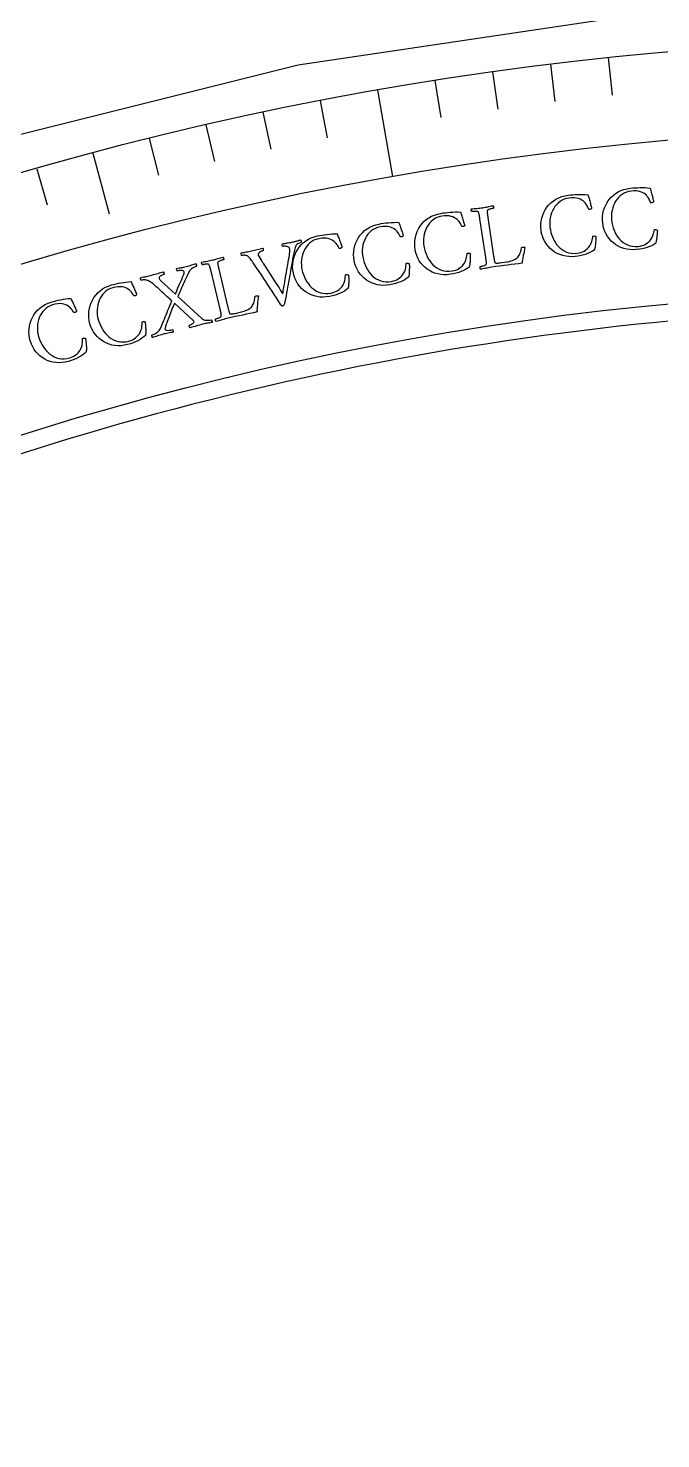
# Model space of a CAD drawing. Header units: millimetres. Extents: x -76 to 76, y -76 to 98.
# Drawn here: x -21.03 to -6.71, y 43.94 to 75.86 of the extents above; entities that cross this region are included whole.
import ezdxf

# ---------------------------------------------------------------- set-up
doc = ezdxf.new("R2010")
doc.units = ezdxf.units.MM
for name, color, linetype in [('CUT_INNER', 6, 'Continuous'), ('ENGRAVE', 7, 'Continuous'), ('ENGRAVE_FINE', 8, 'Continuous'), ('TEXT', 5, 'Continuous')]:
    doc.layers.add(name, color=color, linetype=linetype)

msp = doc.modelspace()

# ---------------------------------------------------------------- linework, layer by layer
at = {"layer": 'CUT_INNER'}
msp.add_lwpolyline([(-6.3913, 69.2457), (-6.8161, 69.2051), (-7.2406, 69.162), (-7.6649, 69.1163), (-8.0888, 69.068), (-8.5124, 69.017), (-8.9358, 68.9635), (-9.3587, 68.9074), (-9.7814, 68.8486), (-10.2036, 68.7873), (-10.6255, 68.7234), (-11.047, 68.6569), (-11.4681, 68.5879), (-11.8887, 68.5162), (-12.3089, 68.442), (-12.7286, 68.3652), (-13.1478, 68.2858), (-13.5666, 68.2038), (-13.9848, 68.1193), (-14.4025, 68.0322), (-14.8197, 67.9425), (-15.2363, 67.8503), (-15.6523, 67.7556), (-16.0678, 67.6582), (-16.4826, 67.5584), (-16.8968, 67.456), (-17.3104, 67.351), (-17.7234, 67.2435), (-18.1356, 67.1335), (-18.5472, 67.021), (-18.9581, 66.9059), (-19.3683, 66.7883), (-19.7777, 66.6682), (-20.1864, 66.5456), (-20.5943, 66.4205), (-21.0015, 66.2929), (-21.4079, 66.1628)], dxfattribs=at)
at = {"layer": 'ENGRAVE'}
for points in [[(-7.4983, 76.1316), (-14.9244, 75.0301), (-22.2068, 73.2059), (-27.3295, 71.373), (-27.3524, 71.5375), (-27.3581, 71.5673), (-27.4018, 71.7465), (-27.4105, 71.7755), (-27.4721, 71.9494), (-27.4837, 71.9774), (-27.521, 72.0618), (-27.5467, 72.1161), (-27.7283, 72.6222), (-27.8593, 73.1427), (-27.9386, 73.6736), (-27.9654, 74.2096), (-27.9396, 74.7458), (-27.8614, 75.2768), (-27.7315, 75.7976), (-27.5512, 76.3031)], [(-13.13, 74.4637), (-12.7845, 72.5042)], [(-19.5699, 73.036), (-19.2021, 71.6632)]]:
    msp.add_lwpolyline(points, dxfattribs=at)
for radius in [75.6124, 73.6227, 69.9276]:
    msp.add_circle((0, 0), radius, dxfattribs=at)
at = {"layer": 'ENGRAVE_FINE'}
for points in [[(-9.2148, 75.0488), (-9.1109, 74.2024)], [(-7.9036, 75.1982), (-7.8145, 74.3501)], [(-10.5232, 74.8765), (-10.4045, 74.0321)], [(-11.8284, 74.6815), (-11.695, 73.8393)], [(-14.4275, 74.2232), (-14.2648, 73.3861)], [(-15.7207, 73.9601), (-15.5434, 73.126)], [(-17.0091, 73.6745), (-16.8173, 72.8436)], [(-18.2923, 73.3664), (-18.086, 72.539)], [(-20.8416, 72.6833), (-20.6066, 71.8636)]]:
    msp.add_lwpolyline(points, dxfattribs=at)
at = {"layer": 'TEXT'}
for points in [[(-7.403, 72.2431), (-7.3509, 72.2479), (-7.2975, 72.2517), (-7.2428, 72.2545), (-7.1867, 72.2564), (-7.1297, 72.2567), (-7.0721, 72.2549), (-7.0139, 72.251), (-6.9551, 72.2449), (-6.9544, 72.2422), (-6.9522, 72.2342), (-6.9485, 72.2209), (-6.9434, 72.2022), (-6.9374, 72.18), (-6.9311, 72.1559), (-6.9245, 72.13), (-6.9176, 72.1022), (-6.9107, 72.0742), (-6.904, 72.0475), (-6.8976, 72.0221), (-6.8914, 71.998), (-6.8861, 71.9769), (-6.8822, 71.9607), (-6.8797, 71.9492), (-6.8786, 71.9426), (-6.8782, 71.9384), (-6.8799, 71.9339), (-6.8838, 71.9293), (-6.8898, 71.9245), (-6.897, 71.92), (-6.9047, 71.9166), (-6.9126, 71.9143), (-6.921, 71.9129), (-6.9282, 71.9126), (-6.935, 71.9132), (-6.9413, 71.9146), (-6.9472, 71.9168), (-6.9514, 71.9297), (-6.9573, 71.9457), (-6.965, 71.9647), (-6.9744, 71.9868), (-6.9864, 72.0104), (-7.0017, 72.0343), (-7.0202, 72.0584), (-7.042, 72.0827), (-7.0677, 72.1059), (-7.0979, 72.1266), (-7.1326, 72.1449), (-7.1718, 72.1607), (-7.2163, 72.1726), (-7.2667, 72.1792), (-7.3231, 72.1805), (-7.3854, 72.1765), (-7.4416, 72.1675), (-7.4943, 72.1522), (-7.5438, 72.1307), (-7.5898, 72.103), (-7.6322, 72.07), (-7.6708, 72.0329), (-7.7055, 71.9917), (-7.7363, 71.9463), (-7.7631, 71.8978), (-7.7855, 71.8474), (-7.8037, 71.7951), (-7.8176, 71.7408), (-7.8271, 71.6857), (-7.8322, 71.631), (-7.8329, 71.5766), (-7.8292, 71.5225), (-7.8206, 71.4628), (-7.808, 71.404), (-7.7913, 71.3462), (-7.7706, 71.2894), (-7.7459, 71.2347), (-7.7173, 71.1832), (-7.6848, 71.135), (-7.6485, 71.0899), (-7.6084, 71.0491), (-7.5646, 71.0134), (-7.5172, 70.9829), (-7.466, 70.9576), (-7.4113, 70.9385), (-7.353, 70.9269), (-7.2911, 70.9227), (-7.2255, 70.9259), (-7.1801, 70.9323), (-7.1387, 70.9421), (-7.1011, 70.9552), (-7.0675, 70.9717), (-7.0372, 70.9903), (-7.0098, 71.01), (-6.9853, 71.0307), (-6.9637, 71.0524), (-6.938, 71.0835), (-6.9167, 71.1157), (-6.8997, 71.1492), (-6.8871, 71.1837), (-6.8775, 71.2178), (-6.8699, 71.2495), (-6.8642, 71.2788), (-6.8604, 71.3059), (-6.8429, 71.3081), (-6.8258, 71.3071), (-6.8093, 71.3028), (-6.7932, 71.2953), (-6.7928, 71.286), (-6.793, 71.2729), (-6.7937, 71.256), (-6.795, 71.2353), (-6.7967, 71.2122), (-6.7987, 71.1882), (-6.8011, 71.1633), (-6.8037, 71.1373), (-6.8067, 71.1116), (-6.8101, 71.0873), (-6.8139, 71.0645), (-6.8181, 71.043), (-6.8226, 71.0242), (-6.8271, 71.0091), (-6.8317, 70.9977), (-6.8364, 70.99), (-6.8779, 70.964), (-6.9225, 70.9406), (-6.9703, 70.9198), (-7.0212, 70.9015), (-7.076, 70.8858), (-7.1356, 70.8725), (-7.2, 70.8616), (-7.2691, 70.853), (-7.3436, 70.8488), (-7.4156, 70.8515), (-7.4851, 70.8612), (-7.5523, 70.8779), (-7.6164, 70.9008), (-7.6767, 70.9292), (-7.7333, 70.963), (-7.7862, 71.0023), (-7.8347, 71.0463), (-7.8784, 71.0942), (-7.9173, 71.1462), (-7.9514, 71.2021), (-7.98, 71.2614), (-8.0027, 71.3234), (-8.0194, 71.388), (-8.0301, 71.4553), (-8.0349, 71.5274), (-8.033, 71.598), (-8.0242, 71.6671), (-8.0087, 71.7347), (-7.9869, 71.8), (-7.9595, 71.8623), (-7.9265, 71.9217), (-7.8878, 71.978), (-7.8437, 72.0303), (-7.7945, 72.0776), (-7.7403, 72.12), (-7.6811, 72.1574), (-7.6173, 72.189), (-7.5497, 72.2138), (-7.4783, 72.2318), (-7.403, 72.2431)], [(-10.4986, 70.7027), (-10.4982, 70.7003), (-10.4978, 70.6974), (-10.4973, 70.694), (-10.4967, 70.69), (-10.4952, 70.6799), (-10.4935, 70.6682), (-10.4915, 70.6552), (-10.4894, 70.6406), (-10.487, 70.6257), (-10.4845, 70.6115), (-10.4818, 70.598), (-10.479, 70.5852), (-10.476, 70.5741), (-10.4729, 70.5657), (-10.4696, 70.56), (-10.4663, 70.557), (-10.4542, 70.552), (-10.4412, 70.5487), (-10.4273, 70.5469), (-10.4123, 70.5468), (-10.3948, 70.5479), (-10.373, 70.5501), (-10.3469, 70.5534), (-10.3166, 70.5576), (-10.2014, 70.5743), (-10.1715, 70.5795), (-10.1404, 70.5866), (-10.1081, 70.5956), (-10.0746, 70.6065), (-10.0424, 70.6191), (-10.014, 70.6331), (-9.9894, 70.6486), (-9.9686, 70.6656), (-9.9521, 70.6832), (-9.9367, 70.7033), (-9.9223, 70.726), (-9.9089, 70.7512), (-9.8968, 70.7797), (-9.8862, 70.8124), (-9.877, 70.849), (-9.8694, 70.8898), (-9.8667, 70.8958), (-9.8612, 70.9006), (-9.8529, 70.9042), (-9.8417, 70.9065), (-9.8242, 70.9082), (-9.8097, 70.9077), (-9.7981, 70.9053), (-9.7894, 70.9009), (-9.7986, 70.856), (-9.8082, 70.8098), (-9.8182, 70.7621), (-9.8287, 70.7131), (-9.8382, 70.6652), (-9.8451, 70.6212), (-9.8494, 70.581), (-9.8512, 70.5447), (-9.9338, 70.5334), (-10.0162, 70.5225), (-10.0984, 70.5121), (-10.1803, 70.5022), (-10.2648, 70.4919), (-10.3544, 70.4801), (-10.4491, 70.4669), (-10.549, 70.4523), (-10.5836, 70.4469), (-10.6163, 70.4414), (-10.6471, 70.4357), (-10.676, 70.4299), (-10.7043, 70.4242), (-10.7332, 70.4188), (-10.7626, 70.4137), (-10.7926, 70.4089), (-10.7969, 70.4134), (-10.8004, 70.4196), (-10.8028, 70.4275), (-10.8044, 70.4372), (-10.805, 70.4471), (-10.8048, 70.4555), (-10.8036, 70.4624), (-10.8016, 70.4678), (-10.794, 70.4691), (-10.7839, 70.4713), (-10.7713, 70.4742), (-10.7561, 70.478), (-10.7398, 70.4824), (-10.7241, 70.4874), (-10.7088, 70.493), (-10.694, 70.4992), (-10.6813, 70.5056), (-10.6721, 70.5117), (-10.6665, 70.5175), (-10.6645, 70.5231), (-10.6628, 70.5371), (-10.6623, 70.5529), (-10.663, 70.5704), (-10.6649, 70.5896), (-10.6675, 70.6101), (-10.6704, 70.6313), (-10.6735, 70.6532), (-10.6769, 70.676), (-10.8093, 71.5524), (-10.8128, 71.5751), (-10.8163, 71.5973), (-10.8199, 71.6187), (-10.8235, 71.6394), (-10.8275, 71.6588), (-10.832, 71.676), (-10.8372, 71.6912), (-10.8431, 71.7042), (-10.8468, 71.7097), (-10.8541, 71.7138), (-10.8648, 71.7166), (-10.8789, 71.7181), (-10.895, 71.7187), (-10.9114, 71.7188), (-10.9282, 71.7185), (-10.9453, 71.7177), (-10.9612, 71.7167), (-10.9744, 71.7157), (-10.9848, 71.7147), (-10.9926, 71.7137), (-10.9962, 71.7182), (-10.9994, 71.7245), (-11.0022, 71.7324), (-11.0045, 71.7419), (-11.006, 71.7517), (-11.0059, 71.76), (-11.0045, 71.767), (-11.0016, 71.7725), (-10.9696, 71.7763), (-10.9379, 71.7798), (-10.9064, 71.7832), (-10.8751, 71.7864), (-10.8442, 71.7897), (-10.8135, 71.7933), (-10.7832, 71.7972), (-10.7532, 71.8015), (-10.7226, 71.8063), (-10.6924, 71.8114), (-10.6626, 71.8169), (-10.6333, 71.8226), (-10.6039, 71.8285), (-10.5738, 71.8344), (-10.543, 71.8402), (-10.5115, 71.8459), (-10.5071, 71.8415), (-10.5037, 71.8352), (-10.5012, 71.8273), (-10.4997, 71.8176), (-10.4992, 71.8077), (-10.4995, 71.7993), (-10.5008, 71.7924), (-10.5029, 71.787), (-10.5106, 71.7857), (-10.5209, 71.7836), (-10.5338, 71.7807), (-10.5493, 71.777), (-10.5658, 71.7728), (-10.5817, 71.7682), (-10.597, 71.7633), (-10.6118, 71.7581), (-10.6246, 71.7526), (-10.634, 71.7468), (-10.6402, 71.7406), (-10.643, 71.7341), (-10.6442, 71.7224), (-10.6445, 71.7092), (-10.6439, 71.6945), (-10.6424, 71.6784), (-10.6403, 71.6611), (-10.6379, 71.643), (-10.6354, 71.6242), (-10.6325, 71.6046), (-10.632, 71.6015), (-10.6316, 71.5983), (-10.6311, 71.5952), (-10.6306, 71.592), (-10.6302, 71.5889), (-10.6297, 71.5857), (-10.6292, 71.5826), (-10.6288, 71.5794)], [(-8.8121, 72.0848), (-8.7601, 72.0906), (-8.7067, 72.0955), (-8.6521, 72.0994), (-8.5961, 72.1023), (-8.5391, 72.1037), (-8.4814, 72.103), (-8.4232, 72.1002), (-8.3642, 72.0953), (-8.3635, 72.0927), (-8.3611, 72.0847), (-8.3572, 72.0715), (-8.3517, 72.0529), (-8.3453, 72.0308), (-8.3385, 72.0068), (-8.3314, 71.981), (-8.324, 71.9534), (-8.3165, 71.9255), (-8.3093, 71.899), (-8.3024, 71.8737), (-8.2958, 71.8497), (-8.2901, 71.8288), (-8.2858, 71.8126), (-8.2831, 71.8012), (-8.2819, 71.7946), (-8.2814, 71.7904), (-8.283, 71.7859), (-8.2868, 71.7812), (-8.2927, 71.7762), (-8.2998, 71.7717), (-8.3074, 71.7681), (-8.3153, 71.7656), (-8.3237, 71.7641), (-8.3309, 71.7637), (-8.3377, 71.7641), (-8.344, 71.7653), (-8.3499, 71.7675), (-8.3543, 71.7803), (-8.3606, 71.7962), (-8.3686, 71.815), (-8.3785, 71.8369), (-8.391, 71.8603), (-8.4067, 71.8839), (-8.4257, 71.9076), (-8.448, 71.9315), (-8.4741, 71.9542), (-8.5047, 71.9743), (-8.5398, 71.9919), (-8.5793, 72.0069), (-8.6239, 72.018), (-8.6745, 72.0236), (-8.7309, 72.0238), (-8.7931, 72.0186), (-8.8491, 72.0085), (-8.9016, 71.9921), (-8.9506, 71.9697), (-8.9961, 71.941), (-9.0378, 71.9073), (-9.0756, 71.8694), (-9.1095, 71.8275), (-9.1395, 71.7815), (-9.1653, 71.7326), (-9.1868, 71.6818), (-9.2039, 71.6291), (-9.2167, 71.5745), (-9.2252, 71.5192), (-9.2292, 71.4644), (-9.2289, 71.41), (-9.2241, 71.356), (-9.2143, 71.2965), (-9.2005, 71.238), (-9.1827, 71.1805), (-9.1609, 71.1241), (-9.1351, 71.0699), (-9.1056, 71.019), (-9.0722, 70.9714), (-9.035, 70.9271), (-8.9941, 70.887), (-8.9496, 70.8522), (-8.9016, 70.8226), (-8.85, 70.7983), (-8.7949, 70.7803), (-8.7363, 70.7698), (-8.6743, 70.7668), (-8.6089, 70.7713), (-8.5636, 70.7786), (-8.5223, 70.7892), (-8.485, 70.8031), (-8.4517, 70.8202), (-8.4218, 70.8394), (-8.3949, 70.8596), (-8.3708, 70.8808), (-8.3496, 70.9029), (-8.3245, 70.9345), (-8.3038, 70.9671), (-8.2874, 71.0009), (-8.2755, 71.0357), (-8.2667, 71.0699), (-8.2597, 71.1018), (-8.2545, 71.1312), (-8.2513, 71.1584), (-8.2338, 71.1609), (-8.2167, 71.1602), (-8.2001, 71.1563), (-8.1839, 71.149), (-8.1833, 71.1397), (-8.1832, 71.1267), (-8.1835, 71.1098), (-8.1844, 71.0891), (-8.1857, 71.066), (-8.1873, 71.0419), (-8.1891, 71.0169), (-8.1913, 70.9909), (-8.1938, 70.9652), (-8.1967, 70.9408), (-8.2001, 70.9179), (-8.2038, 70.8964), (-8.2079, 70.8775), (-8.2121, 70.8623), (-8.2165, 70.8508), (-8.2211, 70.843), (-8.262, 70.8162), (-8.3062, 70.7919), (-8.3535, 70.7702), (-8.4041, 70.7509), (-8.4586, 70.7341), (-8.518, 70.7196), (-8.5821, 70.7075), (-8.651, 70.6976), (-8.7254, 70.6919), (-8.7974, 70.6932), (-8.8672, 70.7015), (-8.9346, 70.717), (-8.9992, 70.7386), (-9.06, 70.7658), (-9.1173, 70.7985), (-9.1709, 70.8367), (-9.2203, 70.8798), (-9.2649, 70.9269), (-9.3048, 70.978), (-9.34, 71.0333), (-9.3697, 71.092), (-9.3936, 71.1535), (-9.4116, 71.2178), (-9.4236, 71.2849), (-9.4298, 71.3569), (-9.4293, 71.4276), (-9.4219, 71.4968), (-9.4077, 71.5647), (-9.3872, 71.6304), (-9.361, 71.6932), (-9.3291, 71.7532), (-9.2915, 71.8102), (-9.2485, 71.8634), (-9.2002, 71.9117), (-9.1469, 71.9552), (-9.0884, 71.9937), (-9.0253, 72.0265), (-8.9582, 72.0526), (-8.8871, 72.072), (-8.8121, 72.0848)], [(-11.6949, 71.6736), (-11.6432, 71.6814), (-11.5901, 71.6884), (-11.5356, 71.6945), (-11.4798, 71.6997), (-11.4229, 71.7034), (-11.3653, 71.705), (-11.3069, 71.7046), (-11.2479, 71.702), (-11.247, 71.6994), (-11.2443, 71.6916), (-11.2399, 71.6785), (-11.2337, 71.6602), (-11.2264, 71.6383), (-11.2187, 71.6146), (-11.2105, 71.5892), (-11.202, 71.5619), (-11.1934, 71.5343), (-11.1851, 71.508), (-11.1772, 71.483), (-11.1696, 71.4594), (-11.1631, 71.4387), (-11.1582, 71.4227), (-11.155, 71.4114), (-11.1535, 71.4049), (-11.1529, 71.4007), (-11.1543, 71.3961), (-11.1579, 71.3913), (-11.1636, 71.3861), (-11.1706, 71.3812), (-11.178, 71.3774), (-11.1858, 71.3745), (-11.1941, 71.3727), (-11.2013, 71.372), (-11.2081, 71.3721), (-11.2145, 71.3731), (-11.2205, 71.375), (-11.2254, 71.3877), (-11.2322, 71.4033), (-11.241, 71.4218), (-11.2518, 71.4432), (-11.2652, 71.4661), (-11.2819, 71.4891), (-11.3018, 71.512), (-11.325, 71.535), (-11.352, 71.5566), (-11.3834, 71.5755), (-11.4191, 71.5916), (-11.4592, 71.6051), (-11.5043, 71.6143), (-11.555, 71.6179), (-11.6114, 71.6159), (-11.6734, 71.6082), (-11.7289, 71.5958), (-11.7807, 71.5774), (-11.8287, 71.553), (-11.873, 71.5225), (-11.9134, 71.4871), (-11.9497, 71.4478), (-11.9818, 71.4046), (-12.0099, 71.3574), (-12.0337, 71.3075), (-12.0532, 71.2558), (-12.0682, 71.2025), (-12.0788, 71.1475), (-12.085, 71.0919), (-12.0869, 71.0369), (-12.0843, 70.9826), (-12.0774, 70.9288), (-12.0653, 70.8697), (-12.0491, 70.8118), (-12.029, 70.7552), (-12.005, 70.6997), (-11.9771, 70.6466), (-11.9455, 70.5969), (-11.9102, 70.5506), (-11.8712, 70.5078), (-11.8288, 70.4694), (-11.7829, 70.4364), (-11.7337, 70.4088), (-11.6812, 70.3866), (-11.6254, 70.3708), (-11.5665, 70.3627), (-11.5045, 70.3622), (-11.4392, 70.3692), (-11.3943, 70.3784), (-11.3535, 70.3907), (-11.3168, 70.406), (-11.2842, 70.4244), (-11.2551, 70.4448), (-11.2289, 70.4661), (-11.2057, 70.4882), (-11.1854, 70.5112), (-11.1616, 70.5437), (-11.1423, 70.5772), (-11.1273, 70.6116), (-11.1167, 70.6468), (-11.1093, 70.6814), (-11.1036, 70.7135), (-11.0996, 70.7431), (-11.0974, 70.7704), (-11.0801, 70.7736), (-11.063, 70.7736), (-11.0462, 70.7703), (-11.0297, 70.7637), (-11.0287, 70.7545), (-11.0281, 70.7414), (-11.0278, 70.7245), (-11.0279, 70.7038), (-11.0282, 70.6807), (-11.0288, 70.6566), (-11.0297, 70.6315), (-11.0308, 70.6055), (-11.0322, 70.5796), (-11.0342, 70.5552), (-11.0366, 70.5321), (-11.0395, 70.5105), (-11.0428, 70.4914), (-11.0465, 70.4761), (-11.0504, 70.4644), (-11.0546, 70.4565), (-11.0945, 70.428), (-11.1376, 70.402), (-11.184, 70.3784), (-11.2338, 70.3571), (-11.2876, 70.3381), (-11.3463, 70.3213), (-11.4099, 70.3066), (-11.4784, 70.2939), (-11.5525, 70.2852), (-11.6245, 70.2837), (-11.6945, 70.2892), (-11.7626, 70.3019), (-11.8279, 70.321), (-11.8898, 70.3457), (-11.9483, 70.3761), (-12.0034, 70.4121), (-12.0545, 70.4531), (-12.101, 70.4984), (-12.1429, 70.5479), (-12.1802, 70.6018), (-12.2124, 70.6592), (-12.2387, 70.7197), (-12.2592, 70.7833), (-12.2739, 70.8498), (-12.283, 70.9215), (-12.2853, 70.9921), (-12.2807, 71.0616), (-12.2692, 71.13), (-12.2514, 71.1965), (-12.2277, 71.2603), (-12.1983, 71.3215), (-12.163, 71.38), (-12.1221, 71.4349), (-12.0759, 71.4851), (-12.0243, 71.5306), (-11.9673, 71.5715), (-11.9056, 71.6067), (-11.8396, 71.6355), (-11.7694, 71.6578), (-11.6949, 71.6736)], [(-14.4841, 71.1624), (-14.4327, 71.1723), (-14.3799, 71.1813), (-14.3257, 71.1895), (-14.2702, 71.1969), (-14.2135, 71.2028), (-14.1559, 71.2067), (-14.0976, 71.2085), (-14.0385, 71.2083), (-14.0375, 71.2057), (-14.0346, 71.1979), (-14.0296, 71.185), (-14.0227, 71.167), (-14.0145, 71.1454), (-14.0059, 71.1221), (-13.9968, 71.0969), (-13.9872, 71.07), (-13.9775, 71.0428), (-13.9682, 71.0169), (-13.9593, 70.9922), (-13.9508, 70.9688), (-13.9435, 70.9484), (-13.938, 70.9326), (-13.9344, 70.9215), (-13.9326, 70.915), (-13.9318, 70.9108), (-13.9331, 70.9062), (-13.9365, 70.9012), (-13.942, 70.8958), (-13.9487, 70.8907), (-13.956, 70.8866), (-13.9637, 70.8834), (-13.9719, 70.8813), (-13.979, 70.8803), (-13.9858, 70.8801), (-13.9923, 70.8809), (-13.9983, 70.8826), (-14.0037, 70.895), (-14.0112, 70.9103), (-14.0207, 70.9285), (-14.0323, 70.9495), (-14.0466, 70.9719), (-14.0642, 70.9941), (-14.085, 71.0163), (-14.1091, 71.0383), (-14.1369, 71.0588), (-14.169, 71.0765), (-14.2053, 71.0913), (-14.2459, 71.1031), (-14.2913, 71.1106), (-14.3421, 71.1122), (-14.3983, 71.108), (-14.46, 71.0979), (-14.515, 71.0833), (-14.566, 71.0629), (-14.6131, 71.0366), (-14.6562, 71.0045), (-14.6951, 70.9676), (-14.7298, 70.9268), (-14.7603, 70.8824), (-14.7865, 70.8342), (-14.8084, 70.7833), (-14.8258, 70.731), (-14.8387, 70.6771), (-14.8472, 70.6217), (-14.8512, 70.5659), (-14.8509, 70.5109), (-14.8463, 70.4567), (-14.8372, 70.4033), (-14.8228, 70.3447), (-14.8044, 70.2875), (-14.7821, 70.2316), (-14.7559, 70.1771), (-14.7259, 70.1251), (-14.6924, 70.0767), (-14.6554, 70.0319), (-14.6148, 69.9906), (-14.5708, 69.9539), (-14.5237, 69.9227), (-14.4735, 69.8971), (-14.4202, 69.8769), (-14.3638, 69.8633), (-14.3046, 69.8575), (-14.2426, 69.8594), (-14.1777, 69.869), (-14.1332, 69.8799), (-14.0928, 69.8938), (-14.0568, 69.9105), (-14.0249, 69.9302), (-13.9966, 69.9517), (-13.9713, 69.974), (-13.949, 69.997), (-13.9296, 70.0207), (-13.9071, 70.0542), (-13.889, 70.0884), (-13.8754, 70.1233), (-13.8663, 70.159), (-13.8602, 70.1938), (-13.8557, 70.2261), (-13.8529, 70.2559), (-13.8518, 70.2832), (-13.8346, 70.2871), (-13.8175, 70.2878), (-13.8006, 70.2851), (-13.7839, 70.2792), (-13.7825, 70.27), (-13.7814, 70.2569), (-13.7805, 70.2401), (-13.7797, 70.2194), (-13.7792, 70.1963), (-13.7788, 70.1722), (-13.7787, 70.1471), (-13.7788, 70.121), (-13.7792, 70.0951), (-13.7802, 70.0706), (-13.7817, 70.0475), (-13.7838, 70.0258), (-13.7864, 70.0066), (-13.7894, 69.9911), (-13.7929, 69.9793), (-13.7968, 69.9712), (-13.8355, 69.9412), (-13.8776, 69.9135), (-13.923, 69.8881), (-13.9719, 69.8649), (-14.025, 69.8439), (-14.083, 69.8247), (-14.1459, 69.8075), (-14.2139, 69.7922), (-14.2875, 69.7807), (-14.3595, 69.7763), (-14.4297, 69.7791), (-14.4981, 69.7891), (-14.5642, 69.8056), (-14.627, 69.8279), (-14.6867, 69.856), (-14.7431, 69.8898), (-14.7958, 69.9288), (-14.844, 69.9722), (-14.8878, 70.0201), (-14.9272, 70.0724), (-14.9615, 70.1286), (-14.9902, 70.188), (-15.0132, 70.2507), (-15.0305, 70.3166), (-15.0424, 70.3879), (-15.0474, 70.4584), (-15.0455, 70.528), (-15.0367, 70.5968), (-15.0215, 70.6639), (-15.0004, 70.7286), (-14.9733, 70.7909), (-14.9403, 70.8508), (-14.9016, 70.9072), (-14.8574, 70.9591), (-14.8076, 71.0067), (-14.7523, 71.0497), (-14.692, 71.0874), (-14.6272, 71.1187), (-14.5579, 71.1437), (-14.4841, 71.1624)], [(-13.092, 71.4316), (-13.0404, 71.4405), (-12.9875, 71.4485), (-12.9332, 71.4556), (-12.8774, 71.4619), (-12.8206, 71.4667), (-12.7631, 71.4695), (-12.7047, 71.4702), (-12.6456, 71.4688), (-12.6447, 71.4662), (-12.6419, 71.4584), (-12.6372, 71.4454), (-12.6306, 71.4272), (-12.6229, 71.4055), (-12.6147, 71.382), (-12.6061, 71.3567), (-12.597, 71.3295), (-12.5878, 71.3021), (-12.5791, 71.276), (-12.5707, 71.2512), (-12.5626, 71.2277), (-12.5557, 71.2071), (-12.5505, 71.1912), (-12.5471, 71.18), (-12.5455, 71.1735), (-12.5447, 71.1693), (-12.5461, 71.1647), (-12.5496, 71.1598), (-12.5552, 71.1545), (-12.562, 71.1495), (-12.5694, 71.1455), (-12.5771, 71.1425), (-12.5854, 71.1405), (-12.5926, 71.1397), (-12.5994, 71.1397), (-12.6058, 71.1406), (-12.6118, 71.1423), (-12.617, 71.1549), (-12.6241, 71.1704), (-12.6333, 71.1887), (-12.6445, 71.2099), (-12.6583, 71.2326), (-12.6754, 71.2552), (-12.6958, 71.2777), (-12.7195, 71.3002), (-12.7469, 71.3213), (-12.7786, 71.3396), (-12.8147, 71.355), (-12.855, 71.3677), (-12.9002, 71.3761), (-12.951, 71.3787), (-13.0073, 71.3755), (-13.0692, 71.3666), (-13.1244, 71.3532), (-13.1758, 71.3338), (-13.2234, 71.3084), (-13.2671, 71.2771), (-13.3068, 71.2409), (-13.3423, 71.2009), (-13.3736, 71.157), (-13.4008, 71.1093), (-13.4236, 71.0589), (-13.442, 71.0069), (-13.456, 70.9533), (-13.4656, 70.8981), (-13.4707, 70.8424), (-13.4715, 70.7874), (-13.4679, 70.7331), (-13.4599, 70.6795), (-13.4466, 70.6207), (-13.4293, 70.5631), (-13.4081, 70.5068), (-13.383, 70.4518), (-13.354, 70.3993), (-13.3215, 70.3502), (-13.2853, 70.3046), (-13.2455, 70.2626), (-13.2023, 70.2251), (-13.1558, 70.193), (-13.1061, 70.1663), (-13.0532, 70.1451), (-12.9971, 70.1304), (-12.938, 70.1235), (-12.876, 70.1241), (-12.8109, 70.1325), (-12.7662, 70.1425), (-12.7256, 70.1556), (-12.6892, 70.1716), (-12.657, 70.1907), (-12.6283, 70.2116), (-12.6025, 70.2334), (-12.5798, 70.256), (-12.5599, 70.2794), (-12.5368, 70.3124), (-12.518, 70.3462), (-12.5037, 70.3809), (-12.4939, 70.4163), (-12.4871, 70.451), (-12.482, 70.4832), (-12.4786, 70.5129), (-12.477, 70.5402), (-12.4597, 70.5438), (-12.4426, 70.5441), (-12.4258, 70.5412), (-12.4092, 70.5349), (-12.408, 70.5257), (-12.4071, 70.5126), (-12.4065, 70.4957), (-12.4062, 70.475), (-12.4061, 70.4519), (-12.4062, 70.4278), (-12.4066, 70.4027), (-12.4071, 70.3766), (-12.4081, 70.3508), (-12.4096, 70.3263), (-12.4115, 70.3032), (-12.414, 70.2815), (-12.417, 70.2624), (-12.4203, 70.247), (-12.424, 70.2352), (-12.4281, 70.2272), (-12.4674, 70.198), (-12.51, 70.1711), (-12.5559, 70.1466), (-12.6053, 70.1244), (-12.6587, 70.1044), (-12.7171, 70.0864), (-12.7804, 70.0704), (-12.8486, 70.0564), (-12.9225, 70.0463), (-12.9945, 70.0433), (-13.0646, 70.0475), (-13.1329, 70.0589), (-13.1986, 70.0767), (-13.2609, 70.1002), (-13.32, 70.1294), (-13.3758, 70.1643), (-13.4277, 70.2043), (-13.4751, 70.2487), (-13.518, 70.2974), (-13.5563, 70.3505), (-13.5895, 70.4073), (-13.617, 70.4673), (-13.6388, 70.5304), (-13.6548, 70.5967), (-13.6653, 70.6682), (-13.6689, 70.7387), (-13.6657, 70.8083), (-13.6556, 70.8769), (-13.639, 70.9437), (-13.6166, 71.008), (-13.5884, 71.0697), (-13.5542, 71.1289), (-13.5144, 71.1846), (-13.4692, 71.2357), (-13.4185, 71.2822), (-13.3624, 71.3242), (-13.3014, 71.3607), (-13.2359, 71.3907), (-13.1661, 71.4144), (-13.092, 71.4316)], [(-15.9768, 70.8226), (-15.9435, 70.8303), (-15.9107, 70.8382), (-15.8786, 70.8465), (-15.8471, 70.8549), (-15.8161, 70.8635), (-15.7852, 70.8718), (-15.7546, 70.8799), (-15.7242, 70.8878), (-15.7213, 70.883), (-15.7186, 70.8762), (-15.7162, 70.8673), (-15.7139, 70.8563), (-15.7124, 70.8455), (-15.7122, 70.8374), (-15.7133, 70.8318), (-15.7155, 70.8287), (-15.7211, 70.8272), (-15.7292, 70.8243), (-15.7399, 70.8203), (-15.7533, 70.8149), (-15.7676, 70.8084), (-15.7813, 70.801), (-15.7944, 70.7927), (-15.8069, 70.7834), (-15.8171, 70.773), (-15.8235, 70.7614), (-15.826, 70.7487), (-15.8247, 70.7347), (-15.8176, 70.7143), (-15.8039, 70.686), (-15.7834, 70.65), (-15.7563, 70.6063), (-15.7417, 70.5836), (-15.7248, 70.5575), (-15.7057, 70.5279), (-15.6843, 70.4949), (-15.6612, 70.4593), (-15.6371, 70.4219), (-15.6118, 70.3826), (-15.5856, 70.3416), (-15.5587, 70.2996), (-15.5317, 70.2577), (-15.5046, 70.2158), (-15.4774, 70.1739), (-15.4508, 70.1328), (-15.4253, 70.0934), (-15.4011, 70.0556), (-15.378, 70.0195), (-15.3566, 69.9858), (-15.3373, 69.9553), (-15.32, 69.928), (-15.3048, 69.9039), (-15.2922, 69.884), (-15.2828, 69.8693), (-15.2766, 69.8597), (-15.2735, 69.8553), (-15.2718, 69.863), (-15.2691, 69.8772), (-15.2653, 69.8977), (-15.2604, 69.9245), (-15.2547, 69.9565), (-15.2483, 69.9926), (-15.2414, 70.0328), (-15.2338, 70.0771), (-15.2257, 70.1246), (-15.2171, 70.1745), (-15.2081, 70.2269), (-15.1986, 70.2816), (-15.1888, 70.3377), (-15.1789, 70.3943), (-15.169, 70.4513), (-15.159, 70.5086), (-15.1491, 70.5654), (-15.1395, 70.6205), (-15.1301, 70.6738), (-15.1211, 70.7255), (-15.1178, 70.7449), (-15.1152, 70.7648), (-15.1132, 70.785), (-15.1119, 70.8057), (-15.1113, 70.8256), (-15.1118, 70.8437), (-15.1132, 70.86), (-15.1156, 70.8744), (-15.1207, 70.8897), (-15.1289, 70.902), (-15.1402, 70.9116), (-15.1546, 70.9183), (-15.1707, 70.9228), (-15.1871, 70.926), (-15.2037, 70.9277), (-15.2205, 70.9281), (-15.2362, 70.9276), (-15.2492, 70.9268), (-15.2595, 70.9258), (-15.2671, 70.9246), (-15.2715, 70.9271), (-15.2754, 70.9323), (-15.2788, 70.9402), (-15.2816, 70.9508), (-15.2834, 70.9619), (-15.2838, 70.9713), (-15.2827, 70.9789), (-15.2801, 70.9848), (-15.2518, 70.9898), (-15.2243, 70.9944), (-15.1975, 70.9987), (-15.1715, 71.0027), (-15.1456, 71.0068), (-15.1189, 71.0115), (-15.0915, 71.0167), (-15.0634, 71.0224), (-15.0404, 71.0274), (-15.02, 71.0319), (-15.0021, 71.036), (-14.9867, 71.0397), (-14.9727, 71.0433), (-14.9588, 71.047), (-14.9451, 71.0508), (-14.9315, 71.0546), (-14.9172, 71.0587), (-14.9014, 71.0631), (-14.8839, 71.0679), (-14.8649, 71.0729), (-14.8621, 71.0681), (-14.8596, 71.061), (-14.8576, 71.0517), (-14.8558, 71.0401), (-14.8547, 71.0289), (-14.8545, 71.0208), (-14.8553, 71.0158), (-14.8569, 71.0138), (-14.8652, 71.0114), (-14.8772, 71.0068), (-14.893, 71.0001), (-14.9127, 70.9913), (-14.9328, 70.9802), (-14.9502, 70.9671), (-14.9648, 70.9518), (-14.9766, 70.9344), (-14.984, 70.9191), (-14.9918, 70.8983), (-14.9998, 70.8718), (-15.0082, 70.8397), (-15.0163, 70.8052), (-15.0236, 70.7715), (-15.0302, 70.7387), (-15.0359, 70.7067), (-15.0491, 70.6326), (-15.0617, 70.5616), (-15.0737, 70.4937), (-15.085, 70.4289), (-15.096, 70.3662), (-15.1069, 70.3046), (-15.1178, 70.2441), (-15.1286, 70.1847), (-15.1394, 70.1253), (-15.1503, 70.0648), (-15.1614, 70.0031), (-15.1726, 69.9403), (-15.1842, 69.8753), (-15.1967, 69.8067), (-15.21, 69.7348), (-15.2242, 69.6593), (-15.2287, 69.6393), (-15.2342, 69.6223), (-15.2408, 69.6084), (-15.2485, 69.5974), (-15.257, 69.5889), (-15.266, 69.5822), (-15.2755, 69.5772), (-15.2856, 69.5741), (-15.2888, 69.5743), (-15.292, 69.5762), (-15.2954, 69.5799), (-15.2989, 69.5853), (-15.3023, 69.5911), (-15.3056, 69.5961), (-15.3086, 69.6001), (-15.3115, 69.6032), (-15.3646, 69.6846), (-15.4159, 69.7633), (-15.4655, 69.8392), (-15.5133, 69.9124), (-15.5605, 69.9844), (-15.6081, 70.057), (-15.6562, 70.1302), (-15.7048, 70.204), (-15.7551, 70.2798), (-15.8084, 70.3594), (-15.8646, 70.4426), (-15.9238, 70.5294), (-15.9419, 70.5561), (-15.9595, 70.5813), (-15.9766, 70.605), (-15.9932, 70.6271), (-16.0099, 70.6478), (-16.0269, 70.6674), (-16.0444, 70.6858), (-16.0623, 70.703), (-16.0704, 70.7094), (-16.0804, 70.7146), (-16.0923, 70.7186), (-16.1062, 70.7213), (-16.1208, 70.723), (-16.1352, 70.724), (-16.1492, 70.7242), (-16.163, 70.7236), (-16.1757, 70.7226), (-16.1865, 70.7215), (-16.1956, 70.7202), (-16.2028, 70.7189), (-16.2041, 70.7204), (-16.2059, 70.7255), (-16.2083, 70.7342), (-16.2113, 70.7464), (-16.214, 70.7588), (-16.2157, 70.768), (-16.2164, 70.774), (-16.216, 70.7769), (-16.1816, 70.7836), (-16.1501, 70.7895), (-16.1217, 70.7946), (-16.0962, 70.7988), (-16.0707, 70.8031), (-16.0423, 70.8086), (-16.011, 70.815), (-15.9768, 70.8226)], [(-16.5125, 69.5444), (-16.5119, 69.5421), (-16.5112, 69.5392), (-16.5104, 69.5359), (-16.5095, 69.532), (-16.5071, 69.522), (-16.5044, 69.5105), (-16.5014, 69.4977), (-16.498, 69.4834), (-16.4944, 69.4688), (-16.4906, 69.4548), (-16.4868, 69.4416), (-16.4829, 69.4291), (-16.479, 69.4183), (-16.4751, 69.4102), (-16.4714, 69.4048), (-16.4678, 69.4021), (-16.4554, 69.3981), (-16.4421, 69.3959), (-16.4281, 69.3953), (-16.4132, 69.3965), (-16.3958, 69.3991), (-16.3743, 69.4032), (-16.3486, 69.4086), (-16.3187, 69.4155), (-16.2054, 69.442), (-16.1761, 69.4497), (-16.1457, 69.4595), (-16.1142, 69.4712), (-16.0818, 69.4849), (-16.0508, 69.5002), (-16.0237, 69.5166), (-16.0005, 69.5341), (-15.9812, 69.5528), (-15.9664, 69.5718), (-15.9527, 69.5932), (-15.9403, 69.617), (-15.9291, 69.6433), (-15.9195, 69.6727), (-15.9117, 69.7061), (-15.9057, 69.7435), (-15.9016, 69.7847), (-15.8995, 69.7909), (-15.8944, 69.7962), (-15.8864, 69.8005), (-15.8754, 69.8038), (-15.8582, 69.8069), (-15.8436, 69.8077), (-15.8319, 69.8063), (-15.8229, 69.8026), (-15.8282, 69.7572), (-15.8338, 69.7102), (-15.8397, 69.6619), (-15.8459, 69.6121), (-15.8513, 69.5636), (-15.8544, 69.5192), (-15.8552, 69.4788), (-15.8539, 69.4424), (-15.9352, 69.4241), (-16.0164, 69.4062), (-16.0974, 69.3888), (-16.1782, 69.372), (-16.2615, 69.3544), (-16.3498, 69.335), (-16.443, 69.3138), (-16.5413, 69.2907), (-16.5753, 69.2823), (-16.6074, 69.274), (-16.6376, 69.2657), (-16.6659, 69.2575), (-16.6936, 69.2494), (-16.7219, 69.2416), (-16.7508, 69.234), (-16.7802, 69.2266), (-16.785, 69.2307), (-16.7889, 69.2365), (-16.7921, 69.2442), (-16.7944, 69.2538), (-16.7959, 69.2635), (-16.7964, 69.2719), (-16.7958, 69.2789), (-16.7943, 69.2845), (-16.7868, 69.2864), (-16.777, 69.2895), (-16.7646, 69.2935), (-16.7498, 69.2985), (-16.734, 69.3043), (-16.7187, 69.3106), (-16.704, 69.3175), (-16.6898, 69.325), (-16.6776, 69.3324), (-16.669, 69.3393), (-16.6639, 69.3456), (-16.6624, 69.3513), (-16.6619, 69.3654), (-16.6628, 69.3812), (-16.665, 69.3986), (-16.6685, 69.4176), (-16.6728, 69.4377), (-16.6775, 69.4586), (-16.6825, 69.4802), (-16.6878, 69.5025), (-16.8947, 70.3644), (-16.9002, 70.3868), (-16.9056, 70.4085), (-16.911, 70.4296), (-16.9164, 70.4499), (-16.922, 70.4689), (-16.928, 70.4857), (-16.9345, 70.5003), (-16.9414, 70.5128), (-16.9456, 70.5179), (-16.9532, 70.5214), (-16.9641, 70.5233), (-16.9783, 70.5236), (-16.9944, 70.5228), (-17.0108, 70.5215), (-17.0274, 70.5197), (-17.0444, 70.5175), (-17.0602, 70.5151), (-17.0732, 70.513), (-17.0836, 70.5111), (-17.0912, 70.5094), (-17.0952, 70.5137), (-17.0989, 70.5196), (-17.1024, 70.5272), (-17.1055, 70.5366), (-17.1078, 70.5461), (-17.1085, 70.5544), (-17.1076, 70.5615), (-17.1052, 70.5673), (-17.0737, 70.5737), (-17.0423, 70.58), (-17.0113, 70.5861), (-16.9804, 70.5919), (-16.9498, 70.5978), (-16.9196, 70.6041), (-16.8897, 70.6106), (-16.8602, 70.6175), (-16.8301, 70.6249), (-16.8004, 70.6325), (-16.7713, 70.6405), (-16.7426, 70.6487), (-16.7138, 70.6571), (-16.6843, 70.6655), (-16.6541, 70.6739), (-16.6232, 70.6824), (-16.6184, 70.6783), (-16.6145, 70.6724), (-16.6114, 70.6647), (-16.6091, 70.6551), (-16.6077, 70.6453), (-16.6073, 70.637), (-16.6079, 70.63), (-16.6096, 70.6244), (-16.6171, 70.6224), (-16.6272, 70.6195), (-16.6398, 70.6155), (-16.6549, 70.6105), (-16.671, 70.6048), (-16.6865, 70.5989), (-16.7014, 70.5927), (-16.7156, 70.5863), (-16.7279, 70.5797), (-16.7368, 70.5731), (-16.7424, 70.5664), (-16.7447, 70.5597), (-16.7449, 70.548), (-16.744, 70.5348), (-16.7421, 70.5202), (-16.7392, 70.5042), (-16.7357, 70.4872), (-16.7318, 70.4694), (-16.7276, 70.4509), (-16.7231, 70.4316), (-16.7224, 70.4285), (-16.7216, 70.4254), (-16.7209, 70.4223), (-16.7202, 70.4192), (-16.7194, 70.4161), (-16.7187, 70.413), (-16.718, 70.4099), (-16.7172, 70.4068)], [(-18.2315, 70.2759), (-18.1948, 70.2856), (-18.1598, 70.2953), (-18.1264, 70.305), (-18.0947, 70.3146), (-18.0639, 70.3241), (-18.0333, 70.3333), (-18.003, 70.3424), (-17.9729, 70.3513), (-17.9697, 70.3466), (-17.9666, 70.3397), (-17.9634, 70.3307), (-17.9603, 70.3194), (-17.958, 70.3085), (-17.9576, 70.3003), (-17.959, 70.295), (-17.9623, 70.2926), (-17.9704, 70.2901), (-17.9802, 70.2866), (-17.9917, 70.282), (-18.0048, 70.2762), (-18.0183, 70.2694), (-18.0311, 70.2618), (-18.0431, 70.2532), (-18.0542, 70.2438), (-18.0632, 70.2334), (-18.0687, 70.2222), (-18.0706, 70.2101), (-18.0689, 70.1972), (-18.0642, 70.1854), (-18.0559, 70.1726), (-18.044, 70.1587), (-18.0286, 70.1439), (-17.7024, 69.8455), (-17.6725, 69.9168), (-17.643, 69.986), (-17.6141, 70.0531), (-17.5857, 70.1182), (-17.5596, 70.1786), (-17.5377, 70.2316), (-17.52, 70.2772), (-17.5066, 70.3155), (-17.505, 70.3213), (-17.5042, 70.327), (-17.5039, 70.3325), (-17.5044, 70.3379), (-17.5051, 70.3426), (-17.5057, 70.3463), (-17.5061, 70.349), (-17.5064, 70.3505), (-17.5098, 70.3576), (-17.5165, 70.3644), (-17.5265, 70.371), (-17.5397, 70.3773), (-17.558, 70.3813), (-17.5834, 70.3812), (-17.6157, 70.3768), (-17.655, 70.3682), (-17.6584, 70.3699), (-17.6618, 70.3744), (-17.6653, 70.3818), (-17.6688, 70.3921), (-17.6717, 70.4031), (-17.6736, 70.4125), (-17.6744, 70.4205), (-17.6742, 70.4269), (-17.6442, 70.4323), (-17.616, 70.4374), (-17.5895, 70.4422), (-17.5647, 70.4466), (-17.5403, 70.4513), (-17.5148, 70.4566), (-17.4882, 70.4626), (-17.4605, 70.4693), (-17.4224, 70.479), (-17.3875, 70.4884), (-17.356, 70.4975), (-17.3276, 70.5064), (-17.3021, 70.5147), (-17.2788, 70.5222), (-17.2579, 70.5289), (-17.2392, 70.5347), (-17.2361, 70.5302), (-17.233, 70.5241), (-17.2299, 70.5164), (-17.2269, 70.507), (-17.2247, 70.4973), (-17.2243, 70.4885), (-17.2256, 70.4807), (-17.2287, 70.4738), (-17.2343, 70.472), (-17.2428, 70.4689), (-17.2541, 70.4645), (-17.2682, 70.4586), (-17.284, 70.4512), (-17.3002, 70.442), (-17.3168, 70.4311), (-17.3337, 70.4185), (-17.3502, 70.4039), (-17.3651, 70.3875), (-17.3787, 70.369), (-17.3907, 70.3486), (-17.417, 70.2944), (-17.4415, 70.244), (-17.4642, 70.1973), (-17.4852, 70.1543), (-17.5051, 70.113), (-17.5245, 70.0716), (-17.5435, 70.0301), (-17.5619, 69.9883), (-17.5808, 69.9445), (-17.6012, 69.8968), (-17.6231, 69.8451), (-17.6464, 69.7895), (-17.1018, 69.2946), (-17.0805, 69.2785), (-17.0561, 69.2664), (-17.0287, 69.2584), (-16.9982, 69.2544), (-16.967, 69.2534), (-16.9377, 69.2544), (-16.9103, 69.2575), (-16.8847, 69.2625), (-16.8808, 69.2581), (-16.8774, 69.2517), (-16.8745, 69.2432), (-16.872, 69.2327), (-16.8701, 69.2224), (-16.8689, 69.2144), (-16.8684, 69.2086), (-16.8685, 69.2051), (-16.8978, 69.2001), (-16.9249, 69.1955), (-16.95, 69.1912), (-16.973, 69.1873), (-16.996, 69.183), (-17.0213, 69.1779), (-17.0487, 69.1717), (-17.0784, 69.1646), (-17.1191, 69.1543), (-17.157, 69.1443), (-17.1921, 69.1346), (-17.2244, 69.1251), (-17.2566, 69.1154), (-17.2915, 69.1048), (-17.329, 69.0934), (-17.3692, 69.0812), (-17.374, 69.0855), (-17.3784, 69.092), (-17.3823, 69.1009), (-17.3857, 69.1121), (-17.3879, 69.1231), (-17.3883, 69.1312), (-17.3869, 69.1365), (-17.3837, 69.1389), (-17.3766, 69.1411), (-17.3679, 69.1445), (-17.3574, 69.1492), (-17.3452, 69.1552), (-17.3324, 69.1621), (-17.3203, 69.1699), (-17.3087, 69.1785), (-17.2978, 69.1878), (-17.2888, 69.1976), (-17.283, 69.2072), (-17.2804, 69.2166), (-17.2811, 69.226), (-17.2819, 69.2282), (-17.2831, 69.2307), (-17.2848, 69.2335), (-17.287, 69.2365), (-17.2895, 69.2396), (-17.292, 69.2421), (-17.2945, 69.2443), (-17.2971, 69.2461), (-17.7236, 69.6427), (-17.739, 69.6061), (-17.7548, 69.5676), (-17.771, 69.5272), (-17.7878, 69.4848), (-17.8045, 69.4418), (-17.821, 69.3992), (-17.8371, 69.3572), (-17.8529, 69.3156), (-17.868, 69.2755), (-17.8817, 69.2379), (-17.8941, 69.2029), (-17.9053, 69.1703), (-17.9149, 69.1415), (-17.9228, 69.1175), (-17.9289, 69.0984), (-17.9333, 69.084), (-17.9338, 69.0814), (-17.9345, 69.0782), (-17.9353, 69.0745), (-17.9362, 69.0701), (-17.9369, 69.0654), (-17.937, 69.0606), (-17.9366, 69.0556), (-17.9355, 69.0505), (-17.931, 69.042), (-17.9222, 69.035), (-17.9092, 69.0296), (-17.8919, 69.0256), (-17.8696, 69.0242), (-17.8418, 69.0262), (-17.8083, 69.0318), (-17.7691, 69.0409), (-17.765, 69.0366), (-17.7612, 69.0303), (-17.7575, 69.022), (-17.754, 69.0118), (-17.7512, 69.0017), (-17.7496, 68.9938), (-17.7493, 68.9879), (-17.7502, 68.9843), (-17.7784, 68.9791), (-17.8069, 68.9738), (-17.8356, 68.9682), (-17.8646, 68.9624), (-17.8935, 68.9564), (-17.922, 68.95), (-17.9501, 68.9433), (-17.9779, 68.9363), (-18.0153, 68.9263), (-18.0498, 68.9167), (-18.0814, 68.9073), (-18.11, 68.8984), (-18.1375, 68.8894), (-18.1654, 68.8802), (-18.1937, 68.8708), (-18.2226, 68.861), (-18.2257, 68.8664), (-18.2283, 68.8735), (-18.2305, 68.8822), (-18.232, 68.8926), (-18.2331, 68.9027), (-18.2338, 68.9105), (-18.234, 68.9162), (-18.2337, 68.9196), (-18.2276, 68.9217), (-18.2176, 68.9258), (-18.2035, 68.9319), (-18.1855, 68.94), (-18.1653, 68.95), (-18.1447, 68.9618), (-18.1238, 68.9752), (-18.1025, 68.9905), (-18.0826, 69.0071), (-18.0659, 69.025), (-18.0524, 69.0442), (-18.042, 69.0645), (-18.0176, 69.1225), (-17.9944, 69.178), (-17.9724, 69.2309), (-17.9516, 69.2813), (-17.9315, 69.3305), (-17.9115, 69.3798), (-17.8916, 69.4292), (-17.8719, 69.4786), (-17.8517, 69.5291), (-17.8304, 69.5817), (-17.8082, 69.6363), (-17.7848, 69.6929), (-17.8021, 69.7094), (-17.8215, 69.7277), (-17.8433, 69.7477), (-17.8672, 69.7695), (-17.8926, 69.7924), (-17.9183, 69.8159), (-17.9445, 69.84), (-17.9711, 69.8646), (-17.9976, 69.8891), (-18.0233, 69.9126), (-18.0482, 69.9353), (-18.0724, 69.957), (-18.0951, 69.9774), (-18.1157, 69.9958), (-18.1341, 70.0123), (-18.1503, 70.0269), (-18.1636, 70.0388), (-18.1731, 70.0473), (-18.1788, 70.0524), (-18.1807, 70.0541), (-18.2037, 70.0752), (-18.2256, 70.0935), (-18.2464, 70.1091), (-18.266, 70.122), (-18.2857, 70.1329), (-18.3067, 70.1427), (-18.3289, 70.1513), (-18.3523, 70.1588), (-18.3683, 70.1628), (-18.3849, 70.1654), (-18.4021, 70.1665), (-18.4199, 70.1663), (-18.437, 70.1652), (-18.4518, 70.1637), (-18.4645, 70.1618), (-18.4749, 70.1596), (-18.479, 70.1602), (-18.4828, 70.1641), (-18.4864, 70.1714), (-18.4897, 70.182), (-18.4922, 70.1935), (-18.4931, 70.2031), (-18.4924, 70.211), (-18.4901, 70.2171), (-18.4536, 70.2255), (-18.4199, 70.2331), (-18.3889, 70.2398), (-18.3606, 70.2456), (-18.3323, 70.2516), (-18.3013, 70.2586), (-18.2678, 70.2667), (-18.2315, 70.2759)], [(-19.1463, 70.0521), (-19.0957, 70.0653), (-19.0436, 70.0778), (-18.9901, 70.0896), (-18.9351, 70.1006), (-18.8789, 70.1103), (-18.8218, 70.1179), (-18.7637, 70.1236), (-18.7047, 70.1273), (-18.7035, 70.1247), (-18.7001, 70.1172), (-18.6943, 70.1047), (-18.6862, 70.0871), (-18.6766, 70.0661), (-18.6665, 70.0434), (-18.6557, 70.0189), (-18.6443, 69.9927), (-18.6329, 69.9662), (-18.6219, 69.9409), (-18.6114, 69.9169), (-18.6014, 69.8941), (-18.5927, 69.8742), (-18.5862, 69.8588), (-18.5819, 69.848), (-18.5797, 69.8416), (-18.5786, 69.8375), (-18.5796, 69.8328), (-18.5826, 69.8276), (-18.5877, 69.8219), (-18.5942, 69.8163), (-18.6011, 69.8117), (-18.6086, 69.8081), (-18.6166, 69.8054), (-18.6237, 69.8039), (-18.6305, 69.8033), (-18.637, 69.8037), (-18.6431, 69.8049), (-18.6493, 69.817), (-18.6578, 69.8318), (-18.6685, 69.8493), (-18.6815, 69.8695), (-18.6972, 69.8908), (-18.7162, 69.9119), (-18.7384, 69.9326), (-18.7639, 69.953), (-18.793, 69.9717), (-18.8262, 69.9872), (-18.8634, 69.9995), (-18.9047, 70.0087), (-18.9505, 70.0131), (-19.0013, 70.0114), (-19.0571, 70.0035), (-19.118, 69.9893), (-19.1719, 69.9712), (-19.2215, 69.9474), (-19.2667, 69.9181), (-19.3076, 69.8832), (-19.344, 69.8438), (-19.376, 69.8008), (-19.4034, 69.7545), (-19.4264, 69.7046), (-19.4449, 69.6524), (-19.4588, 69.599), (-19.4681, 69.5444), (-19.4729, 69.4886), (-19.4733, 69.4327), (-19.4693, 69.3778), (-19.4611, 69.3241), (-19.4486, 69.2713), (-19.4303, 69.2138), (-19.4082, 69.1579), (-19.3822, 69.1037), (-19.3525, 69.051), (-19.3192, 69.0011), (-19.2826, 68.955), (-19.2426, 68.9127), (-19.1994, 68.8742), (-19.1531, 68.8405), (-19.1041, 68.8125), (-19.0523, 68.7902), (-18.9977, 68.7736), (-18.9406, 68.7638), (-18.8811, 68.7619), (-18.8194, 68.7679), (-18.7552, 68.7817), (-18.7115, 68.7956), (-18.6722, 68.812), (-18.6373, 68.8311), (-18.6068, 68.8529), (-18.58, 68.8762), (-18.5562, 68.9001), (-18.5355, 68.9245), (-18.5177, 68.9495), (-18.4975, 68.9844), (-18.4817, 69.0197), (-18.4704, 69.0554), (-18.4636, 69.0916), (-18.4598, 69.1267), (-18.4575, 69.1593), (-18.4567, 69.1892), (-18.4574, 69.2165), (-18.4404, 69.2216), (-18.4235, 69.2233), (-18.4064, 69.2218), (-18.3893, 69.217), (-18.3874, 69.2079), (-18.3854, 69.195), (-18.3833, 69.1782), (-18.3812, 69.1576), (-18.3792, 69.1345), (-18.3772, 69.1105), (-18.3755, 69.0855), (-18.3738, 69.0595), (-18.3726, 69.0336), (-18.3719, 69.0091), (-18.3719, 68.9859), (-18.3725, 68.9641), (-18.3738, 68.9448), (-18.3758, 68.9292), (-18.3785, 68.9172), (-18.3819, 68.9088), (-18.4185, 68.8764), (-18.4587, 68.8459), (-18.5024, 68.8176), (-18.5496, 68.7912), (-18.6012, 68.7667), (-18.6578, 68.7438), (-18.7195, 68.7225), (-18.7863, 68.7027), (-18.859, 68.6863), (-18.9305, 68.6772), (-19.0007, 68.6754), (-19.0697, 68.6809), (-19.1367, 68.693), (-19.2009, 68.7111), (-19.2622, 68.7352), (-19.3208, 68.7652), (-19.3759, 68.8006), (-19.4269, 68.8408), (-19.4738, 68.8857), (-19.5165, 68.9353), (-19.5545, 68.9891), (-19.587, 69.0465), (-19.6141, 69.1075), (-19.6357, 69.1721), (-19.6523, 69.2425), (-19.6619, 69.3125), (-19.6646, 69.382), (-19.6604, 69.4512), (-19.6496, 69.5192), (-19.6328, 69.5852), (-19.6099, 69.6491), (-19.581, 69.711), (-19.5461, 69.7699), (-19.5054, 69.8247), (-19.4588, 69.8754), (-19.4065, 69.922), (-19.3488, 69.9635), (-19.2862, 69.9991), (-19.2187, 70.0286), (-19.1463, 70.0521)], [(-20.5103, 69.6649), (-20.46, 69.6791), (-20.4081, 69.6927), (-20.3548, 69.7055), (-20.3001, 69.7176), (-20.2441, 69.7283), (-20.1871, 69.7371), (-20.1292, 69.7439), (-20.0703, 69.7487), (-20.0691, 69.7462), (-20.0654, 69.7388), (-20.0594, 69.7263), (-20.051, 69.7089), (-20.041, 69.6881), (-20.0304, 69.6656), (-20.0192, 69.6413), (-20.0073, 69.6153), (-19.9953, 69.589), (-19.9839, 69.564), (-19.9729, 69.5402), (-19.9625, 69.5176), (-19.9534, 69.4979), (-19.9466, 69.4827), (-19.942, 69.4719), (-19.9397, 69.4656), (-19.9385, 69.4615), (-19.9394, 69.4568), (-19.9424, 69.4515), (-19.9474, 69.4457), (-19.9537, 69.44), (-19.9605, 69.4352), (-19.968, 69.4314), (-19.9759, 69.4286), (-19.983, 69.427), (-19.9898, 69.4263), (-19.9962, 69.4265), (-20.0024, 69.4276), (-20.0089, 69.4396), (-20.0176, 69.4542), (-20.0286, 69.4715), (-20.042, 69.4914), (-20.0581, 69.5125), (-20.0775, 69.5332), (-20.1001, 69.5534), (-20.126, 69.5733), (-20.1555, 69.5914), (-20.189, 69.6063), (-20.2265, 69.6179), (-20.2679, 69.6262), (-20.3138, 69.6298), (-20.3645, 69.6271), (-20.4202, 69.6181), (-20.4808, 69.6027), (-20.5343, 69.5835), (-20.5834, 69.5588), (-20.6281, 69.5286), (-20.6682, 69.4929), (-20.7039, 69.4528), (-20.735, 69.4093), (-20.7616, 69.3623), (-20.7836, 69.3121), (-20.801, 69.2595), (-20.8139, 69.2059), (-20.8221, 69.1511), (-20.8258, 69.0952), (-20.8251, 69.0393), (-20.8201, 68.9845), (-20.8108, 68.9309), (-20.7973, 68.8784), (-20.7779, 68.8213), (-20.7547, 68.7659), (-20.7277, 68.7121), (-20.6969, 68.6601), (-20.6626, 68.6108), (-20.6251, 68.5654), (-20.5844, 68.5239), (-20.5404, 68.4863), (-20.4935, 68.4535), (-20.4439, 68.4264), (-20.3917, 68.4051), (-20.3368, 68.3896), (-20.2795, 68.3809), (-20.22, 68.3801), (-20.1584, 68.3873), (-20.0945, 68.4025), (-20.0511, 68.4171), (-20.0121, 68.4344), (-19.9776, 68.4541), (-19.9475, 68.4765), (-19.9212, 68.5003), (-19.8979, 68.5247), (-19.8776, 68.5495), (-19.8603, 68.5748), (-19.8408, 68.6101), (-19.8257, 68.6457), (-19.8151, 68.6817), (-19.809, 68.718), (-19.8059, 68.7532), (-19.8042, 68.7857), (-19.804, 68.8156), (-19.8052, 68.8429), (-19.7884, 68.8483), (-19.7714, 68.8504), (-19.7544, 68.8493), (-19.7372, 68.8448), (-19.7351, 68.8357), (-19.7328, 68.8228), (-19.7304, 68.8061), (-19.7279, 68.7855), (-19.7254, 68.7625), (-19.723, 68.7386), (-19.7207, 68.7136), (-19.7186, 68.6876), (-19.7168, 68.6618), (-19.7157, 68.6373), (-19.7153, 68.6141), (-19.7155, 68.5923), (-19.7164, 68.573), (-19.7181, 68.5573), (-19.7205, 68.5452), (-19.7237, 68.5368), (-19.7597, 68.5036), (-19.7993, 68.4724), (-19.8424, 68.4432), (-19.8892, 68.416), (-19.9402, 68.3904), (-19.9964, 68.3664), (-20.0576, 68.3439), (-20.124, 68.3229), (-20.1964, 68.305), (-20.2677, 68.2945), (-20.3379, 68.2913), (-20.407, 68.2955), (-20.4742, 68.3063), (-20.5387, 68.3231), (-20.6005, 68.346), (-20.6597, 68.3749), (-20.7155, 68.4092), (-20.7672, 68.4484), (-20.815, 68.4923), (-20.8587, 68.5411), (-20.8977, 68.5941), (-20.9313, 68.6509), (-20.9596, 68.7114), (-20.9824, 68.7756), (-21.0004, 68.8456), (-21.0114, 68.9154), (-21.0155, 68.9849), (-21.0126, 69.0542), (-21.0031, 69.1224), (-20.9876, 69.1886), (-20.966, 69.253), (-20.9382, 69.3155), (-20.9045, 69.375), (-20.8649, 69.4305), (-20.8193, 69.4821), (-20.7679, 69.5298), (-20.711, 69.5724), (-20.6491, 69.6092), (-20.5822, 69.64), (-20.5103, 69.6649)]]:
    msp.add_lwpolyline(points, close=True, dxfattribs=at)

doc.saveas('drawing.dxf')
